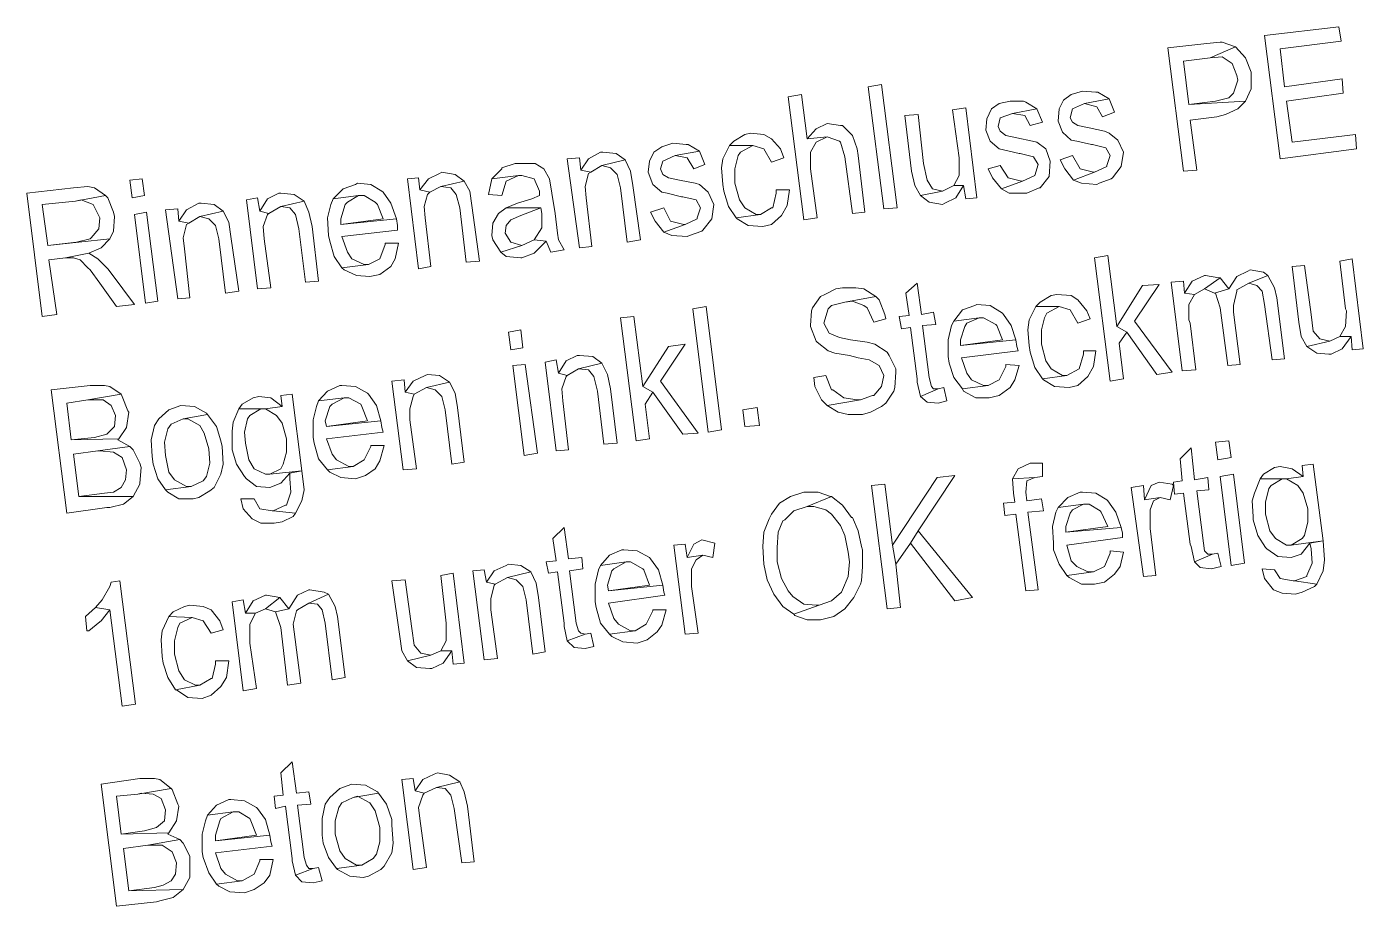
# Model space of a CAD drawing. Header units: metres. Extents: x 2713732.4 to 2713757.2, y 1226081.6 to 1226111.3.
# Drawn here: x 2713732.873 to 2713734.181, y 1226093.571 to 1226094.432 of the extents above; entities that cross this region are included whole.
import ezdxf

# ---------------------------------------------------------------- set-up
doc = ezdxf.new("R2010")
doc.units = ezdxf.units.M
doc.layers.add('einlagen_boden_erstes_og', color=7, linetype='Continuous', true_color=0x000000)

msp = doc.modelspace()

# ---------------------------------------------------------------- linework, layer by layer
at = {"layer": 'einlagen_boden_erstes_og', "color": 7, "lineweight": 0}
for points in [[(2713734.1573, 1226094.4316), (2713734.0845, 1226094.4229), (2713734.0997, 1226094.3024), (2713734.1747, 1226094.3121), (2713734.1736, 1226094.3263), (2713734.1117, 1226094.3187), (2713734.1062, 1226094.3589), (2713734.1616, 1226094.3665), (2713734.1605, 1226094.3806), (2713734.1041, 1226094.373), (2713734.0997, 1226094.4099), (2713734.1595, 1226094.4175)], [(2713734.028, 1226094.4153), (2713733.99, 1226094.411), (2713734.0052, 1226094.2904), (2713734.0182, 1226094.2915), (2713734.0117, 1226094.3404), (2713734.0378, 1226094.3436), (2713734.0465, 1226094.3458), (2713734.0584, 1226094.3512), (2713734.066, 1226094.3589), (2713734.0106, 1226094.3556), (2713734.0052, 1226094.398), (2713734.0313, 1226094.4012), (2713734.0563, 1226094.4121), (2713734.0563, 1226094.4121), (2713734.0432, 1226094.4164), (2713734.0411, 1226094.4164)], [(2713734.0563, 1226094.4121), (2713734.0313, 1226094.4012), (2713734.0432, 1226094.4023), (2713734.053, 1226094.3958), (2713734.0573, 1226094.3838), (2713734.0584, 1226094.3795), (2713734.0541, 1226094.3665), (2713734.0497, 1226094.3621), (2713734.0367, 1226094.3589), (2713734.0106, 1226094.3556), (2713734.066, 1226094.3589), (2713734.0715, 1226094.3708), (2713734.0715, 1226094.386), (2713734.0715, 1226094.3871), (2713734.066, 1226094.4012), (2713734.066, 1226094.4012)], [(2713733.7119, 1226094.2535), (2713733.6967, 1226094.373), (2713733.7098, 1226094.3751), (2713733.725, 1226094.2546), (2713733.7119, 1226094.2535)], [(2713733.6315, 1226094.3654), (2713733.6185, 1226094.3632), (2713733.6337, 1226094.2426), (2713733.6468, 1226094.2448), (2713733.6402, 1226094.2926), (2713733.6402, 1226094.2937), (2713733.6402, 1226094.3089), (2713733.6457, 1226094.3187), (2713733.6565, 1226094.3241), (2713733.637, 1226094.3219)], [(2713733.9064, 1226094.3686), (2713733.8955, 1226094.3654), (2713733.8879, 1226094.3599), (2713733.8835, 1226094.3512), (2713733.8825, 1226094.3393), (2713733.8868, 1226094.3284), (2713733.8955, 1226094.3208), (2713733.9009, 1226094.3197), (2713733.9151, 1226094.3165), (2713733.9161, 1226094.3165), (2713733.9292, 1226094.3132), (2713733.9335, 1226094.3056), (2713733.9303, 1226094.2959), (2713733.9303, 1226094.2948), (2713733.9183, 1226094.2893), (2713733.8977, 1226094.2817), (2713733.9053, 1226094.2785), (2713733.9205, 1226094.2774), (2713733.9227, 1226094.2785), (2713733.9346, 1226094.2828), (2713733.9357, 1226094.2839), (2713733.9444, 1226094.2948), (2713733.9466, 1226094.3089), (2713733.9411, 1226094.3208), (2713733.9324, 1226094.3274), (2713733.9281, 1226094.3295), (2713733.9129, 1226094.3328), (2713733.902, 1226094.335), (2713733.8966, 1226094.3382), (2713733.8944, 1226094.3426), (2713733.8966, 1226094.3512), (2713733.9085, 1226094.3567), (2713733.9324, 1226094.361), (2713733.9216, 1226094.3675), (2713733.9194, 1226094.3675)], [(2713733.7923, 1226094.3523), (2713733.7793, 1226094.3502), (2713733.7858, 1226094.3035), (2713733.7858, 1226094.3013), (2713733.7858, 1226094.2861), (2713733.7804, 1226094.2763), (2713733.7901, 1226094.2763), (2713733.7923, 1226094.2633), (2713733.8032, 1226094.2644)], [(2713733.8358, 1226094.3589), (2713733.8249, 1226094.3567), (2713733.8173, 1226094.3512), (2713733.8129, 1226094.3415), (2713733.8119, 1226094.3306), (2713733.8162, 1226094.3197), (2713733.8249, 1226094.3121), (2713733.8292, 1226094.3111), (2713733.8444, 1226094.3078), (2713733.8455, 1226094.3078), (2713733.8586, 1226094.3045), (2713733.8629, 1226094.2969), (2713733.8597, 1226094.2861), (2713733.8597, 1226094.2861), (2713733.8477, 1226094.2806), (2713733.8271, 1226094.273), (2713733.8347, 1226094.2687), (2713733.8488, 1226094.2687), (2713733.852, 1226094.2687), (2713733.864, 1226094.2741), (2713733.8651, 1226094.2741), (2713733.8738, 1226094.285), (2713733.8749, 1226094.3002), (2713733.8705, 1226094.3121), (2713733.8618, 1226094.3187), (2713733.8575, 1226094.3197), (2713733.8423, 1226094.323), (2713733.8314, 1226094.3252), (2713733.826, 1226094.3295), (2713733.8238, 1226094.3339), (2713733.826, 1226094.3426), (2713733.8379, 1226094.3469), (2713733.8618, 1226094.3512), (2713733.851, 1226094.3578), (2713733.8488, 1226094.3589)], [(2713733.8618, 1226094.3512), (2713733.8379, 1226094.3469), (2713733.8499, 1226094.3447), (2713733.8553, 1226094.335), (2713733.8673, 1226094.3382)], [(2713733.9324, 1226094.361), (2713733.9085, 1226094.3567), (2713733.9205, 1226094.3534), (2713733.9259, 1226094.3436), (2713733.9379, 1226094.348)], [(2713733.6565, 1226094.3371), (2713733.6457, 1226094.3317), (2713733.637, 1226094.3219), (2713733.6565, 1226094.3241), (2713733.6685, 1226094.3197), (2713733.6696, 1226094.3187), (2713733.6739, 1226094.3045), (2713733.6815, 1226094.2491), (2713733.6935, 1226094.2502), (2713733.6869, 1226094.3056), (2713733.6859, 1226094.3121), (2713733.6815, 1226094.3252), (2713733.6717, 1226094.335), (2713733.6696, 1226094.335)], [(2713733.7456, 1226094.3458), (2713733.7326, 1226094.3447), (2713733.7391, 1226094.2904), (2713733.7423, 1226094.2763), (2713733.7478, 1226094.2665), (2713733.7695, 1226094.2709), (2713733.7597, 1226094.273), (2713733.7543, 1226094.2817), (2713733.751, 1226094.298)], [(2713733.5816, 1226094.3274), (2713733.5761, 1226094.3263), (2713733.5653, 1226094.3197), (2713733.5609, 1226094.3154), (2713733.5837, 1226094.3154), (2713733.5946, 1226094.3121), (2713733.6022, 1226094.2991), (2713733.6142, 1226094.3035), (2713733.6109, 1226094.3121), (2713733.6022, 1226094.3219), (2713733.5946, 1226094.3263)], [(2713733.5055, 1226094.3176), (2713733.4947, 1226094.3143), (2713733.4871, 1226094.3089), (2713733.4827, 1226094.3002), (2713733.4816, 1226094.2893), (2713733.486, 1226094.2774), (2713733.4947, 1226094.2698), (2713733.5001, 1226094.2687), (2713733.5142, 1226094.2654), (2713733.5153, 1226094.2654), (2713733.5284, 1226094.2622), (2713733.5327, 1226094.2546), (2713733.5294, 1226094.2448), (2713733.5294, 1226094.2437), (2713733.5175, 1226094.2383), (2713733.4969, 1226094.2307), (2713733.5045, 1226094.2274), (2713733.5197, 1226094.2263), (2713733.5218, 1226094.2274), (2713733.5338, 1226094.2318), (2713733.5349, 1226094.2328), (2713733.5436, 1226094.2437), (2713733.5457, 1226094.2578), (2713733.5403, 1226094.2698), (2713733.5316, 1226094.2774), (2713733.5273, 1226094.2785), (2713733.5121, 1226094.2817), (2713733.5012, 1226094.2839), (2713733.4958, 1226094.2872), (2713733.4936, 1226094.2926), (2713733.4958, 1226094.3002), (2713733.5077, 1226094.3056), (2713733.5316, 1226094.31), (2713733.5207, 1226094.3165), (2713733.5186, 1226094.3165)], [(2713733.5316, 1226094.31), (2713733.5077, 1226094.3056), (2713733.5197, 1226094.3035), (2713733.5262, 1226094.2926), (2713733.537, 1226094.2969)], [(2713733.5609, 1226094.3154), (2713733.5544, 1226094.3024), (2713733.5533, 1226094.2937), (2713733.5544, 1226094.2774), (2713733.5555, 1226094.2709), (2713733.5599, 1226094.2557), (2713733.5675, 1226094.2448), (2713733.5914, 1226094.2481), (2713733.587, 1226094.2481), (2713733.5761, 1226094.2546), (2713733.5707, 1226094.2622), (2713733.5664, 1226094.2785), (2713733.5664, 1226094.2926), (2713733.5696, 1226094.3056), (2713733.5718, 1226094.3089), (2713733.5837, 1226094.3154)], [(2713733.3546, 1226094.298), (2713733.3513, 1226094.298), (2713733.3383, 1226094.2937), (2713733.3383, 1226094.2926), (2713733.3285, 1226094.2828), (2713733.3546, 1226094.2861), (2713733.3578, 1226094.2861), (2713733.3698, 1226094.2828), (2713733.3752, 1226094.2709), (2713733.3752, 1226094.2665), (2713733.3676, 1226094.2633), (2713733.3535, 1226094.2589), (2713733.3426, 1226094.2546), (2713733.3763, 1226094.2546), (2713733.3774, 1226094.2491), (2713733.3774, 1226094.235), (2713733.3698, 1226094.2231), (2713733.3698, 1226094.2231), (2713733.3817, 1226094.222), (2713733.3861, 1226094.2111), (2713733.3991, 1226094.2133), (2713733.3937, 1226094.2231), (2713733.3926, 1226094.2296), (2713733.3904, 1226094.2491), (2713733.3871, 1226094.2687), (2713733.385, 1226094.2828), (2713733.3795, 1226094.2926), (2713733.3708, 1226094.298), (2713733.3687, 1226094.298)], [(2713733.4143, 1226094.3035), (2713733.4023, 1226094.3024), (2713733.4143, 1226094.2155), (2713733.4262, 1226094.2166), (2713733.4208, 1226094.2644), (2713733.4197, 1226094.2752), (2713733.423, 1226094.2882), (2713733.4252, 1226094.2893), (2713733.4154, 1226094.2915)], [(2713733.4371, 1226094.3089), (2713733.4349, 1226094.3089), (2713733.423, 1226094.3024), (2713733.4154, 1226094.2915), (2713733.4252, 1226094.2893), (2713733.436, 1226094.2959), (2713733.4588, 1226094.3013), (2713733.4501, 1226094.3078)], [(2713733.4588, 1226094.3013), (2713733.436, 1226094.2959), (2713733.4447, 1226094.2937), (2713733.4512, 1226094.2872), (2713733.4545, 1226094.2741), (2713733.461, 1226094.2209), (2713733.474, 1226094.2231), (2713733.4664, 1226094.2763), (2713733.4643, 1226094.2904)], [(2713733.8966, 1226094.3056), (2713733.8846, 1226094.3013), (2713733.889, 1226094.2926), (2713733.8977, 1226094.2817), (2713733.9183, 1226094.2893), (2713733.9172, 1226094.2893), (2713733.9042, 1226094.2926), (2713733.9042, 1226094.2926)], [(2713732.9863, 1226094.2828), (2713732.9744, 1226094.2817), (2713732.9765, 1226094.2644), (2713732.9885, 1226094.2665)], [(2713733.2568, 1226094.2839), (2713733.2459, 1226094.2828), (2713733.2568, 1226094.1948), (2713733.2687, 1226094.197), (2713733.2633, 1226094.2448), (2713733.2622, 1226094.2557), (2713733.2655, 1226094.2676), (2713733.2677, 1226094.2698), (2713733.2579, 1226094.272)], [(2713733.2796, 1226094.2893), (2713733.2774, 1226094.2882), (2713733.2666, 1226094.2828), (2713733.2579, 1226094.272), (2713733.2677, 1226094.2698), (2713733.2785, 1226094.2752), (2713733.3013, 1226094.2806), (2713733.2926, 1226094.2872)], [(2713733.3285, 1226094.2828), (2713733.3285, 1226094.2828), (2713733.3252, 1226094.2676), (2713733.3383, 1226094.2665), (2713733.3426, 1226094.2806), (2713733.3426, 1226094.2806), (2713733.3546, 1226094.2861)], [(2713733.826, 1226094.2959), (2713733.814, 1226094.2926), (2713733.8184, 1226094.2839), (2713733.8271, 1226094.273), (2713733.8477, 1226094.2806), (2713733.8466, 1226094.2806), (2713733.8336, 1226094.2839), (2713733.8336, 1226094.2839)], [(2713732.919, 1226094.2741), (2713732.8734, 1226094.2687), (2713732.8886, 1226094.1481), (2713732.9027, 1226094.1503), (2713732.8951, 1226094.2035), (2713732.9114, 1226094.2057), (2713732.9342, 1226094.21), (2713732.9461, 1226094.2155), (2713732.9548, 1226094.2242), (2713732.894, 1226094.2176), (2713732.8886, 1226094.2578), (2713732.9211, 1226094.2611), (2713732.9505, 1226094.2665), (2713732.9396, 1226094.2741), (2713732.9331, 1226094.2752)], [(2713733.197, 1226094.2785), (2713733.1949, 1226094.2774), (2713733.1829, 1226094.273), (2713733.1732, 1226094.2633), (2713733.1981, 1226094.2665), (2713733.2036, 1226094.2665), (2713733.2144, 1226094.26), (2713733.2166, 1226094.2578), (2713733.222, 1226094.2437), (2713733.1808, 1226094.2383), (2713733.2351, 1226094.2437), (2713733.2296, 1226094.2589), (2713733.222, 1226094.2698), (2713733.2209, 1226094.2709), (2713733.2101, 1226094.2774)], [(2713733.3013, 1226094.2806), (2713733.2785, 1226094.2752), (2713733.2883, 1226094.2741), (2713733.2937, 1226094.2676), (2713733.297, 1226094.2546), (2713733.3035, 1226094.2013), (2713733.3165, 1226094.2024), (2713733.3089, 1226094.2567), (2713733.3068, 1226094.2709)], [(2713733.6066, 1226094.272), (2713733.6066, 1226094.2687), (2713733.6033, 1226094.2546), (2713733.6022, 1226094.2546), (2713733.5914, 1226094.2481), (2713733.5675, 1226094.2448), (2713733.5685, 1226094.2437), (2713733.5794, 1226094.2372), (2713733.5935, 1226094.2361), (2713733.6022, 1226094.2383), (2713733.612, 1226094.247), (2713733.6174, 1226094.2567), (2713733.6196, 1226094.272)], [(2713733.7804, 1226094.2763), (2713733.7695, 1226094.2709), (2713733.7478, 1226094.2665), (2713733.7565, 1226094.26), (2713733.7695, 1226094.2578), (2713733.7717, 1226094.2589), (2713733.7825, 1226094.2644), (2713733.7901, 1226094.2763)], [(2713732.9505, 1226094.2665), (2713732.9211, 1226094.2611), (2713732.9266, 1226094.2622), (2713732.9385, 1226094.2578), (2713732.9385, 1226094.2578), (2713732.945, 1226094.2448), (2713732.944, 1226094.2339), (2713732.9364, 1226094.2252), (2713732.9353, 1226094.2242), (2713732.9222, 1226094.2209), (2713732.894, 1226094.2176), (2713732.9548, 1226094.2242), (2713732.9581, 1226094.2318), (2713732.9592, 1226094.2459), (2713732.9581, 1226094.2502), (2713732.9526, 1226094.2644)], [(2713733.0439, 1226094.2589), (2713733.0417, 1226094.2589), (2713733.0298, 1226094.2524), (2713733.0222, 1226094.2415), (2713733.0319, 1226094.2394), (2713733.0428, 1226094.2459), (2713733.0656, 1226094.2513), (2713733.0569, 1226094.2578)], [(2713733.0993, 1226094.2644), (2713733.0884, 1226094.2622), (2713733.0993, 1226094.1753), (2713733.1123, 1226094.1764), (2713733.1058, 1226094.2242), (2713733.1047, 1226094.2361), (2713733.1091, 1226094.2481), (2713733.1102, 1226094.2491), (2713733.1015, 1226094.2513)], [(2713733.1221, 1226094.2687), (2713733.1199, 1226094.2687), (2713733.1091, 1226094.2633), (2713733.1015, 1226094.2513), (2713733.1102, 1226094.2491), (2713733.1221, 1226094.2557), (2713733.1449, 1226094.2611), (2713733.1351, 1226094.2676)], [(2713733.1449, 1226094.2611), (2713733.1221, 1226094.2557), (2713733.1308, 1226094.2546), (2713733.1362, 1226094.2481), (2713733.1395, 1226094.2339), (2713733.146, 1226094.1818), (2713733.159, 1226094.1829), (2713733.1525, 1226094.2361), (2713733.1493, 1226094.2502)], [(2713733.1732, 1226094.2633), (2713733.171, 1226094.2578), (2713733.1677, 1226094.2448), (2713733.1688, 1226094.2274), (2713733.1699, 1226094.222), (2713733.1742, 1226094.2068), (2713733.1818, 1226094.1959), (2713733.2079, 1226094.1992), (2713733.2036, 1226094.1992), (2713733.1916, 1226094.2046), (2713733.1873, 1226094.2111), (2713733.1818, 1226094.2263), (2713733.2362, 1226094.2328), (2713733.2362, 1226094.2372), (2713733.2351, 1226094.2437), (2713733.1808, 1226094.2383), (2713733.1808, 1226094.2437), (2713733.1851, 1226094.2578), (2713733.1873, 1226094.26), (2713733.1981, 1226094.2665)], [(2713732.9907, 1226094.2502), (2713732.9787, 1226094.2481), (2713732.9896, 1226094.1612), (2713733.0015, 1226094.1633)], [(2713733.0211, 1226094.2535), (2713733.0091, 1226094.2524), (2713733.0211, 1226094.1655), (2713733.033, 1226094.1666), (2713733.0276, 1226094.2144), (2713733.0265, 1226094.2252), (2713733.0298, 1226094.2383), (2713733.0319, 1226094.2394), (2713733.0222, 1226094.2415)], [(2713733.0656, 1226094.2513), (2713733.0428, 1226094.2459), (2713733.0515, 1226094.2437), (2713733.058, 1226094.2372), (2713733.0613, 1226094.2242), (2713733.0678, 1226094.1709), (2713733.0808, 1226094.1731), (2713733.0732, 1226094.2263), (2713733.071, 1226094.2405)], [(2713733.3426, 1226094.2546), (2713733.335, 1226094.2491), (2713733.3296, 1226094.2394), (2713733.3285, 1226094.2274), (2713733.3296, 1226094.2231), (2713733.3372, 1226094.2111), (2713733.3578, 1226094.2176), (2713733.3469, 1226094.2209), (2713733.3415, 1226094.2296), (2713733.3426, 1226094.2372), (2713733.3469, 1226094.2426), (2713733.3567, 1226094.247), (2713733.3654, 1226094.2502), (2713733.3763, 1226094.2546)], [(2713733.4969, 1226094.2546), (2713733.4838, 1226094.2502), (2713733.4882, 1226094.2415), (2713733.4969, 1226094.2307), (2713733.5175, 1226094.2383), (2713733.5164, 1226094.2383), (2713733.5034, 1226094.2415), (2713733.5034, 1226094.2415)], [(2713733.2242, 1226094.2198), (2713733.2242, 1226094.2187), (2713733.2188, 1226094.2046), (2713733.2079, 1226094.1992), (2713733.1818, 1226094.1959), (2713733.184, 1226094.1937), (2713733.196, 1226094.1883), (2713733.209, 1226094.1872), (2713733.2188, 1226094.1894), (2713733.2296, 1226094.197), (2713733.234, 1226094.2046), (2713733.2372, 1226094.2198)], [(2713733.3698, 1226094.2231), (2713733.3578, 1226094.2176), (2713733.3372, 1226094.2111), (2713733.3426, 1226094.2068), (2713733.3567, 1226094.2057), (2713733.3578, 1226094.2057), (2713733.3698, 1226094.21), (2713733.3719, 1226094.2122), (2713733.3817, 1226094.222)], [(2713732.9342, 1226094.21), (2713732.9114, 1226094.2057), (2713732.919, 1226094.2057), (2713732.9255, 1226094.2035), (2713732.9331, 1226094.1959), (2713732.9353, 1226094.1937), (2713732.945, 1226094.1807), (2713732.9613, 1226094.1579), (2713732.9787, 1226094.1601), (2713732.9559, 1226094.1905), (2713732.9526, 1226094.1948), (2713732.9429, 1226094.2046)], [(2713733.9313, 1226094.2079), (2713733.9183, 1226094.2057), (2713733.9335, 1226094.0851), (2713733.9466, 1226094.0873), (2713733.9422, 1226094.1221), (2713733.9498, 1226094.1329), (2713733.94, 1226094.1383)], [(2713734.1703, 1226094.2046), (2713734.1584, 1226094.2024), (2713734.1638, 1226094.1557), (2713734.1649, 1226094.1536), (2713734.1638, 1226094.1383), (2713734.1584, 1226094.1286), (2713734.1692, 1226094.1286), (2713734.1703, 1226094.1155), (2713734.1812, 1226094.1166)], [(2713734.0704, 1226094.1937), (2713734.0682, 1226094.1927), (2713734.0573, 1226094.1872), (2713734.0497, 1226094.1753), (2713734.0356, 1226094.1709), (2713734.0367, 1226094.1709), (2713734.0411, 1226094.1568), (2713734.0487, 1226094.1003), (2713734.0606, 1226094.1014), (2713734.0541, 1226094.1525), (2713734.0541, 1226094.159), (2713734.0573, 1226094.1731), (2713734.0573, 1226094.1742), (2713734.0693, 1226094.1807), (2713734.0878, 1226094.1883), (2713734.0834, 1226094.1916)], [(2713734.1236, 1226094.1981), (2713734.1117, 1226094.197), (2713734.1182, 1226094.1427), (2713734.1203, 1226094.1286), (2713734.1258, 1226094.1188), (2713734.1486, 1226094.1242), (2713734.1388, 1226094.1264), (2713734.1323, 1226094.134), (2713734.1301, 1226094.1503)], [(2713733.7445, 1226094.1807), (2713733.7336, 1226094.1709), (2713733.7369, 1226094.1492), (2713733.7271, 1226094.1481), (2713733.7293, 1226094.1362), (2713733.738, 1226094.1373), (2713733.7445, 1226094.0873), (2713733.7445, 1226094.084), (2713733.7478, 1226094.0699), (2713733.7652, 1226094.0775), (2713733.7608, 1226094.0775), (2713733.7586, 1226094.0797), (2713733.7565, 1226094.0884), (2713733.7499, 1226094.1394), (2713733.763, 1226094.1405), (2713733.7608, 1226094.1525), (2713733.7489, 1226094.1503)], [(2713733.9813, 1226094.1796), (2713733.965, 1226094.1785), (2713733.94, 1226094.1383), (2713733.9498, 1226094.1329), (2713733.9791, 1226094.0916), (2713733.9943, 1226094.0938), (2713733.9574, 1226094.1438)], [(2713734.0052, 1226094.1829), (2713733.9933, 1226094.1818), (2713734.0041, 1226094.0949), (2713734.0172, 1226094.096), (2713734.0117, 1226094.1416), (2713734.0106, 1226094.1449), (2713734.0106, 1226094.1601), (2713734.0161, 1226094.1698), (2713734.0063, 1226094.1709)], [(2713734.0269, 1226094.1883), (2713734.0258, 1226094.1883), (2713734.0139, 1226094.1829), (2713734.0063, 1226094.1709), (2713734.0161, 1226094.1698), (2713734.0258, 1226094.1753), (2713734.0411, 1226094.1861), (2713734.04, 1226094.1861)], [(2713734.0411, 1226094.1861), (2713734.0258, 1226094.1753), (2713734.0356, 1226094.1709), (2713734.0497, 1226094.1753)], [(2713734.0878, 1226094.1883), (2713734.0693, 1226094.1807), (2713734.0769, 1226094.1785), (2713734.0823, 1226094.1731), (2713734.0845, 1226094.1601), (2713734.0921, 1226094.1058), (2713734.1041, 1226094.1068), (2713734.0965, 1226094.1666), (2713734.0943, 1226094.1764)], [(2713733.6717, 1226094.1764), (2713733.6652, 1226094.1753), (2713733.6544, 1226094.1698), (2713733.65, 1226094.1677), (2713733.6424, 1226094.1568), (2713733.6413, 1226094.1536), (2713733.6402, 1226094.1394), (2713733.6402, 1226094.1383), (2713733.6457, 1226094.1242), (2713733.6468, 1226094.1231), (2713733.6576, 1226094.1145), (2713733.6641, 1226094.1123), (2713733.6783, 1226094.1101), (2713733.6869, 1226094.1079), (2713733.6978, 1226094.1058), (2713733.7076, 1226094.1003), (2713733.7119, 1226094.0906), (2713733.7098, 1226094.0797), (2713733.7021, 1226094.071), (2713733.7011, 1226094.071), (2713733.6891, 1226094.0667), (2713733.6565, 1226094.0612), (2713733.6674, 1226094.0547), (2713733.6772, 1226094.0525), (2713733.6913, 1226094.0525), (2713733.6989, 1226094.0547), (2713733.7098, 1226094.0601), (2713733.7141, 1226094.0634), (2713733.7217, 1226094.0753), (2713733.7228, 1226094.0786), (2713733.7239, 1226094.0938), (2713733.7239, 1226094.0971), (2713733.7174, 1226094.1101), (2713733.7152, 1226094.1134), (2713733.7032, 1226094.121), (2713733.6956, 1226094.1231), (2713733.6793, 1226094.1253), (2713733.6685, 1226094.1275), (2713733.6587, 1226094.1318), (2713733.6533, 1226094.1416), (2713733.6533, 1226094.1416), (2713733.6576, 1226094.1557), (2713733.6609, 1226094.159), (2713733.6739, 1226094.1622), (2713733.7043, 1226094.1677), (2713733.6924, 1226094.1753), (2713733.6848, 1226094.1764)], [(2713733.7043, 1226094.1677), (2713733.6739, 1226094.1622), (2713733.6815, 1226094.1633), (2713733.6924, 1226094.159), (2713733.6956, 1226094.1568), (2713733.7021, 1226094.1427), (2713733.7141, 1226094.146), (2713733.713, 1226094.1503), (2713733.7076, 1226094.1644)], [(2713733.8814, 1226094.1698), (2713733.8759, 1226094.1688), (2713733.8651, 1226094.1622), (2713733.8607, 1226094.1579), (2713733.8835, 1226094.1579), (2713733.8944, 1226094.1546), (2713733.902, 1226094.1416), (2713733.914, 1226094.146), (2713733.9107, 1226094.1536), (2713733.902, 1226094.1644), (2713733.8955, 1226094.1688)], [(2713733.5403, 1226094.0352), (2713733.5251, 1226094.1557), (2713733.5381, 1226094.1579), (2713733.5533, 1226094.0373), (2713733.5403, 1226094.0352)], [(2713733.8032, 1226094.1601), (2713733.801, 1226094.159), (2713733.789, 1226094.1546), (2713733.7804, 1226094.1438), (2713733.8053, 1226094.147), (2713733.8097, 1226094.147), (2713733.8216, 1226094.1405), (2713733.8227, 1226094.1394), (2713733.8282, 1226094.1253), (2713733.7869, 1226094.1199), (2713733.8412, 1226094.1253), (2713733.8368, 1226094.1394), (2713733.8292, 1226094.1503), (2713733.8282, 1226094.1514), (2713733.8162, 1226094.159)], [(2713733.8607, 1226094.1579), (2713733.8542, 1226094.1449), (2713733.8531, 1226094.1351), (2713733.8542, 1226094.1199), (2713733.8553, 1226094.1134), (2713733.8597, 1226094.0982), (2713733.8673, 1226094.0873), (2713733.8912, 1226094.0906), (2713733.8868, 1226094.0906), (2713733.8759, 1226094.0971), (2713733.8705, 1226094.1047), (2713733.8662, 1226094.121), (2713733.8662, 1226094.1351), (2713733.8694, 1226094.147), (2713733.8716, 1226094.1514), (2713733.8835, 1226094.1579)], [(2713733.4675, 1226094.1481), (2713733.4545, 1226094.147), (2713733.4697, 1226094.0265), (2713733.4827, 1226094.0286), (2713733.4784, 1226094.0623), (2713733.486, 1226094.0743), (2713733.4762, 1226094.0797)], [(2713733.7804, 1226094.1438), (2713733.7782, 1226094.1394), (2713733.7749, 1226094.1253), (2713733.7749, 1226094.109), (2713733.776, 1226094.1025), (2713733.7804, 1226094.0884), (2713733.789, 1226094.0775), (2713733.814, 1226094.0808), (2713733.8097, 1226094.0808), (2713733.7977, 1226094.0862), (2713733.7934, 1226094.0927), (2713733.788, 1226094.1079), (2713733.8434, 1226094.1145), (2713733.8423, 1226094.1188), (2713733.8412, 1226094.1253), (2713733.7869, 1226094.1199), (2713733.7869, 1226094.1253), (2713733.7912, 1226094.1383), (2713733.7934, 1226094.1416), (2713733.8053, 1226094.147)], [(2713733.3567, 1226094.1351), (2713733.3448, 1226094.1329), (2713733.3469, 1226094.1155), (2713733.3589, 1226094.1177)], [(2713734.1584, 1226094.1286), (2713734.1486, 1226094.1242), (2713734.1258, 1226094.1188), (2713734.1356, 1226094.1123), (2713734.1475, 1226094.1112), (2713734.1497, 1226094.1112), (2713734.1605, 1226094.1166), (2713734.1692, 1226094.1286)], [(2713733.5175, 1226094.121), (2713733.5012, 1226094.1188), (2713733.4762, 1226094.0797), (2713733.486, 1226094.0743), (2713733.5153, 1226094.033), (2713733.5305, 1226094.0341), (2713733.4936, 1226094.0851)], [(2713733.9074, 1226094.1145), (2713733.9074, 1226094.1112), (2713733.9031, 1226094.0971), (2713733.9031, 1226094.0971), (2713733.8912, 1226094.0906), (2713733.8673, 1226094.0873), (2713733.8683, 1226094.0862), (2713733.8792, 1226094.0797), (2713733.8933, 1226094.0786), (2713733.902, 1226094.0808), (2713733.9118, 1226094.0895), (2713733.9172, 1226094.0992), (2713733.9194, 1226094.1145)], [(2713733.3611, 1226094.1014), (2713733.3491, 1226094.1003), (2713733.36, 1226094.0123), (2713733.373, 1226094.0145)], [(2713733.3915, 1226094.1058), (2713733.3806, 1226094.1036), (2713733.3915, 1226094.0167), (2713733.4034, 1226094.0178), (2713733.398, 1226094.0656), (2713733.3969, 1226094.0775), (2713733.4013, 1226094.0895), (2713733.4023, 1226094.0906), (2713733.3937, 1226094.0927)], [(2713733.4143, 1226094.1101), (2713733.4121, 1226094.1101), (2713733.4013, 1226094.1047), (2713733.3937, 1226094.0927), (2713733.4023, 1226094.0906), (2713733.4132, 1226094.0971), (2713733.436, 1226094.1025), (2713733.4273, 1226094.109)], [(2713733.436, 1226094.1025), (2713733.4132, 1226094.0971), (2713733.423, 1226094.096), (2713733.4284, 1226094.0895), (2713733.4317, 1226094.0753), (2713733.4382, 1226094.0232), (2713733.4512, 1226094.0243), (2713733.4447, 1226094.0775), (2713733.4415, 1226094.0916)], [(2713733.8314, 1226094.1014), (2713733.8314, 1226094.0992), (2713733.8249, 1226094.0862), (2713733.814, 1226094.0808), (2713733.789, 1226094.0775), (2713733.7901, 1226094.0753), (2713733.8021, 1226094.0688), (2713733.8151, 1226094.0688), (2713733.8249, 1226094.071), (2713733.8358, 1226094.0786), (2713733.8401, 1226094.0862), (2713733.8444, 1226094.1003)], [(2713733.2655, 1226094.0916), (2713733.2633, 1226094.0906), (2713733.2514, 1226094.0851), (2713733.2438, 1226094.0743), (2713733.2524, 1226094.0721), (2713733.2644, 1226094.0786), (2713733.2872, 1226094.084), (2713733.2774, 1226094.0906)], [(2713733.6554, 1226094.0906), (2713733.6435, 1226094.0884), (2713733.6446, 1226094.0797), (2713733.6511, 1226094.0667), (2713733.6565, 1226094.0612), (2713733.6891, 1226094.0667), (2713733.6859, 1226094.0667), (2713733.6728, 1226094.0688), (2713733.6728, 1226094.0688), (2713733.662, 1226094.0764), (2713733.6609, 1226094.0764)], [(2713732.9353, 1226094.0808), (2713732.8972, 1226094.0764), (2713732.9125, 1226093.9559), (2713732.9516, 1226093.9613), (2713732.9548, 1226093.9613), (2713732.9679, 1226093.9645), (2713732.9776, 1226093.9722), (2713732.9244, 1226093.9722), (2713732.919, 1226094.0134), (2713732.9429, 1226094.0167), (2713732.9744, 1226094.021), (2713732.9624, 1226094.0276), (2713732.9635, 1226094.0286), (2713732.9168, 1226094.0276), (2713732.9125, 1226094.0634), (2713732.9331, 1226094.0667), (2713732.9657, 1226094.0721), (2713732.9548, 1226094.0797), (2713732.9494, 1226094.0808)], [(2713733.1818, 1226094.0808), (2713733.1797, 1226094.0808), (2713733.1677, 1226094.0753), (2713733.159, 1226094.0656), (2713733.184, 1226094.0688), (2713733.1884, 1226094.0688), (2713733.2003, 1226094.0623), (2713733.2014, 1226094.0601), (2713733.2068, 1226094.046), (2713733.1666, 1226094.0406), (2713733.2199, 1226094.046), (2713733.2155, 1226094.0612), (2713733.2079, 1226094.0721), (2713733.2068, 1226094.0732), (2713733.1949, 1226094.0797)], [(2713733.2427, 1226094.0862), (2713733.2307, 1226094.0851), (2713733.2416, 1226093.9982), (2713733.2546, 1226093.9993), (2713733.2481, 1226094.0471), (2713733.2481, 1226094.058), (2713733.2514, 1226094.0699), (2713733.2524, 1226094.0721), (2713733.2438, 1226094.0743)], [(2713733.2872, 1226094.084), (2713733.2644, 1226094.0786), (2713733.2731, 1226094.0764), (2713733.2796, 1226094.0699), (2713733.2829, 1226094.0569), (2713733.2894, 1226094.0037), (2713733.3013, 1226094.0058), (2713733.2948, 1226094.0591), (2713733.2926, 1226094.0732)], [(2713733.7706, 1226094.0786), (2713733.7652, 1226094.0775), (2713733.7478, 1226094.0699), (2713733.7543, 1226094.0645), (2713733.7652, 1226094.0634), (2713733.7738, 1226094.0656)], [(2713732.9657, 1226094.0721), (2713732.9331, 1226094.0667), (2713732.9364, 1226094.0667), (2713732.9483, 1226094.0667), (2713732.9559, 1226094.0612), (2713732.9603, 1226094.0514), (2713732.9592, 1226094.0406), (2713732.9516, 1226094.033), (2713732.9396, 1226094.0297), (2713732.9168, 1226094.0276), (2713732.9635, 1226094.0286), (2713732.9711, 1226094.0395), (2713732.9711, 1226094.0395), (2713732.9733, 1226094.0547), (2713732.9722, 1226094.0558), (2713732.9668, 1226094.0699)], [(2713733.0243, 1226094.0612), (2713733.0124, 1226094.0569), (2713733.0026, 1226094.0482), (2713732.9983, 1226094.0417), (2713732.995, 1226094.0276), (2713732.9961, 1226094.0113), (2713732.9972, 1226094.0037), (2713733.0015, 1226093.9895), (2713733.0091, 1226093.9787), (2713733.0341, 1226093.9819), (2713733.0298, 1226093.9819), (2713733.0178, 1226093.9884), (2713733.0124, 1226093.9961), (2713733.0091, 1226094.0123), (2713733.008, 1226094.0254), (2713733.0113, 1226094.0384), (2713733.0146, 1226094.0428), (2713733.0265, 1226094.0482), (2713733.0504, 1226094.0525), (2713733.0493, 1226094.0536), (2713733.0374, 1226094.0601)], [(2713733.1004, 1226094.0699), (2713733.0949, 1226094.0688), (2713733.0841, 1226094.0623), (2713733.0808, 1226094.058), (2713733.1025, 1226094.058), (2713733.1069, 1226094.058), (2713733.1232, 1226094.0601), (2713733.1123, 1226094.0688)], [(2713733.133, 1226094.0721), (2713733.1221, 1226094.071), (2713733.1232, 1226094.0601), (2713733.1069, 1226094.058), (2713733.1178, 1226094.0514), (2713733.1232, 1226094.0438), (2713733.1275, 1226094.0286), (2713733.1275, 1226094.0156), (2713733.1243, 1226094.0037), (2713733.1221, 1226093.9993), (2713733.1112, 1226093.9939), (2713733.1427, 1226093.9971)], [(2713733.159, 1226094.0656), (2713733.1569, 1226094.0601), (2713733.1536, 1226094.0471), (2713733.1536, 1226094.0297), (2713733.1547, 1226094.0243), (2713733.159, 1226094.0091), (2713733.1677, 1226093.9982), (2713733.1927, 1226094.0015), (2713733.1884, 1226094.0015), (2713733.1764, 1226094.008), (2713733.1721, 1226094.0134), (2713733.1666, 1226094.0286), (2713733.222, 1226094.0352), (2713733.2209, 1226094.0395), (2713733.2199, 1226094.046), (2713733.1666, 1226094.0406), (2713733.1655, 1226094.046), (2713733.1699, 1226094.0601), (2713733.1721, 1226094.0623), (2713733.184, 1226094.0688)], [(2713733.0504, 1226094.0525), (2713733.0265, 1226094.0482), (2713733.0309, 1226094.0482), (2713733.0428, 1226094.0417), (2713733.0471, 1226094.0341), (2713733.0515, 1226094.0189), (2713733.0526, 1226094.0047), (2713733.0493, 1226093.9917), (2713733.0461, 1226093.9874), (2713733.0341, 1226093.9819), (2713733.0091, 1226093.9787), (2713733.0113, 1226093.9765), (2713733.0222, 1226093.97), (2713733.0363, 1226093.97), (2713733.0417, 1226093.9711), (2713733.0526, 1226093.9776), (2713733.0569, 1226093.9808), (2713733.0634, 1226093.9939), (2713733.0656, 1226094.0037), (2713733.0645, 1226094.021), (2713733.0634, 1226094.0265), (2713733.0591, 1226094.0406)], [(2713733.0808, 1226094.058), (2713733.0754, 1226094.0449), (2713733.0743, 1226094.0362), (2713733.0743, 1226094.021), (2713733.0743, 1226094.0178), (2713733.0786, 1226094.0037), (2713733.0863, 1226093.9917), (2713733.0884, 1226093.9895), (2713733.0982, 1226093.9819), (2713733.1112, 1226093.9808), (2713733.1221, 1226093.9852), (2713733.1308, 1226093.995), (2713733.1427, 1226093.9971), (2713733.1112, 1226093.9939), (2713733.1069, 1226093.9939), (2713733.096, 1226093.9993), (2713733.0906, 1226094.008), (2713733.0873, 1226094.0243), (2713733.0863, 1226094.0352), (2713733.0895, 1226094.0482), (2713733.0917, 1226094.0514), (2713733.1025, 1226094.058)], [(2713733.5761, 1226094.0406), (2713733.574, 1226094.0569), (2713733.5881, 1226094.0591), (2713733.5903, 1226094.0417), (2713733.5761, 1226094.0406)], [(2713733.2101, 1226094.0221), (2713733.2101, 1226094.021), (2713733.2036, 1226094.008), (2713733.1927, 1226094.0015), (2713733.1677, 1226093.9982), (2713733.1699, 1226093.9961), (2713733.1808, 1226093.9906), (2713733.1949, 1226093.9895), (2713733.2047, 1226093.9928), (2713733.2144, 1226093.9993), (2713733.2188, 1226094.0069), (2713733.2231, 1226094.0221)], [(2713734.0497, 1226094.0265), (2713734.0367, 1226094.0254), (2713734.0389, 1226094.008), (2713734.0519, 1226094.0102)], [(2713732.9744, 1226094.021), (2713732.9429, 1226094.0167), (2713732.945, 1226094.0167), (2713732.9581, 1226094.0156), (2713732.9668, 1226094.0102), (2713732.9711, 1226093.9982), (2713732.97, 1226093.9884), (2713732.9657, 1226093.9808), (2713732.9581, 1226093.9765), (2713732.9494, 1226093.9754), (2713732.9244, 1226093.9722), (2713732.9776, 1226093.9722), (2713732.9841, 1226093.9841), (2713732.9841, 1226093.9852), (2713732.9852, 1226094.0004), (2713732.9841, 1226094.0047), (2713732.9776, 1226094.0178)], [(2713734.0128, 1226094.0199), (2713734.0019, 1226094.0091), (2713734.0041, 1226093.9874), (2713733.9954, 1226093.9863), (2713733.9965, 1226093.9743), (2713734.0052, 1226093.9754), (2713734.0117, 1226093.9254), (2713734.0128, 1226093.9233), (2713734.0161, 1226093.9081), (2713734.0335, 1226093.9157), (2713734.0291, 1226093.9157), (2713734.0258, 1226093.9189), (2713734.0248, 1226093.9265), (2713734.0182, 1226093.9776), (2713734.0302, 1226093.9787), (2713734.0291, 1226093.9906), (2713734.0161, 1226093.9884)], [(2713733.1427, 1226093.9971), (2713733.1308, 1226093.995), (2713733.1308, 1226093.9895), (2713733.1319, 1226093.9765), (2713733.1275, 1226093.9635), (2713733.1264, 1226093.9635), (2713733.1145, 1226093.958), (2713733.1362, 1226093.9559), (2713733.1427, 1226093.9678), (2713733.1449, 1226093.9787)], [(2713733.8553, 1226094.0047), (2713733.8553, 1226094.0047), (2713733.8434, 1226093.9993), (2713733.8379, 1226093.9895), (2713733.8597, 1226093.9906), (2713733.8673, 1226093.9917), (2713733.8673, 1226094.0047)], [(2713734.0997, 1226094.0015), (2713734.0943, 1226094.0004), (2713734.0834, 1226093.9939), (2713734.0802, 1226093.9895), (2713734.1019, 1226093.9895), (2713734.1062, 1226093.9895), (2713734.1225, 1226093.9917), (2713734.1117, 1226093.9993)], [(2713734.1323, 1226094.0037), (2713734.1214, 1226094.0026), (2713734.1225, 1226093.9917), (2713734.1062, 1226093.9895), (2713734.1171, 1226093.983), (2713734.1225, 1226093.9754), (2713734.1269, 1226093.9602), (2713734.1269, 1226093.9472), (2713734.1236, 1226093.9341), (2713734.1214, 1226093.9309), (2713734.1106, 1226093.9244), (2713734.1421, 1226093.9287)], [(2713733.713, 1226093.9841), (2713733.7, 1226093.983), (2713733.7152, 1226093.8624), (2713733.7282, 1226093.8635), (2713733.7239, 1226093.9059), (2713733.7206, 1226093.9244)], [(2713733.7814, 1226093.9928), (2713733.7641, 1226093.9906), (2713733.7206, 1226093.9244), (2713733.7239, 1226093.9059), (2713733.738, 1226093.9265), (2713733.7456, 1226093.9385)], [(2713733.8379, 1226093.9895), (2713733.839, 1226093.9754), (2713733.8401, 1226093.9667), (2713733.8292, 1226093.9656), (2713733.8303, 1226093.9537), (2713733.8412, 1226093.9548), (2713733.851, 1226093.8798), (2713733.8629, 1226093.8809), (2713733.8531, 1226093.9569), (2713733.8683, 1226093.958), (2713733.8662, 1226093.97), (2713733.852, 1226093.9678), (2713733.851, 1226093.9765), (2713733.852, 1226093.9874), (2713733.8597, 1226093.9906)], [(2713733.9661, 1226093.983), (2713733.9542, 1226093.9808), (2713733.9661, 1226093.8939), (2713733.9781, 1226093.895), (2713733.9726, 1226093.9407), (2713733.9726, 1226093.9428), (2713733.9726, 1226093.9591), (2713733.9759, 1226093.9678), (2713733.9824, 1226093.9711), (2713733.9672, 1226093.9689)], [(2713733.9813, 1226093.9863), (2713733.9737, 1226093.983), (2713733.9737, 1226093.983), (2713733.9672, 1226093.9689), (2713733.9824, 1226093.9711), (2713733.9922, 1226093.9689), (2713733.9954, 1226093.983), (2713733.9943, 1226093.9841)], [(2713734.0541, 1226093.9939), (2713734.0411, 1226093.9917), (2713734.0519, 1226093.9048), (2713734.065, 1226093.907)], [(2713734.0802, 1226093.9895), (2713734.0747, 1226093.9754), (2713734.0726, 1226093.9678), (2713734.0736, 1226093.9526), (2713734.0736, 1226093.9493), (2713734.078, 1226093.9341), (2713734.0856, 1226093.9222), (2713734.0867, 1226093.9211), (2713734.0975, 1226093.9135), (2713734.1106, 1226093.9124), (2713734.1203, 1226093.9157), (2713734.129, 1226093.9265), (2713734.1421, 1226093.9287), (2713734.1106, 1226093.9244), (2713734.1062, 1226093.9244), (2713734.0954, 1226093.9309), (2713734.0899, 1226093.9385), (2713734.0856, 1226093.9548), (2713734.0856, 1226093.9667), (2713734.0888, 1226093.9798), (2713734.091, 1226093.983), (2713734.1019, 1226093.9895)], [(2713733.083, 1226093.97), (2713733.0852, 1226093.9602), (2713733.0939, 1226093.9504), (2713733.1025, 1226093.9461), (2713733.1156, 1226093.9461), (2713733.1232, 1226093.9472), (2713733.134, 1226093.9526), (2713733.1362, 1226093.9559), (2713733.1145, 1226093.958), (2713733.1134, 1226093.958), (2713733.1015, 1226093.9602), (2713733.096, 1226093.97)], [(2713733.6348, 1226093.9765), (2713733.6337, 1226093.9765), (2713733.6207, 1226093.9722), (2713733.6098, 1226093.9656), (2713733.6022, 1226093.9548), (2713733.6, 1226093.9504), (2713733.5946, 1226093.9374), (2713733.5935, 1226093.9233), (2713733.5946, 1226093.9059), (2713733.5946, 1226093.9059), (2713733.5979, 1226093.8907), (2713733.6044, 1226093.8766), (2713733.6044, 1226093.8766), (2713733.6131, 1226093.8646), (2713733.6239, 1226093.857), (2713733.6489, 1226093.8657), (2713733.6457, 1226093.8657), (2713733.6337, 1226093.8668), (2713733.6229, 1226093.8744), (2713733.6185, 1226093.8798), (2713733.612, 1226093.8918), (2713733.6076, 1226093.9081), (2713733.6076, 1226093.9222), (2713733.6087, 1226093.9374), (2713733.6131, 1226093.9483), (2713733.6152, 1226093.9493), (2713733.6239, 1226093.958), (2713733.637, 1226093.9624), (2713733.6609, 1226093.9722), (2713733.6598, 1226093.9722), (2713733.6478, 1226093.9765)], [(2713733.6609, 1226093.9722), (2713733.637, 1226093.9624), (2713733.6435, 1226093.9624), (2713733.6554, 1226093.9591), (2713733.6609, 1226093.9548), (2713733.6696, 1226093.9439), (2713733.6739, 1226093.9341), (2713733.6772, 1226093.9178), (2713733.6783, 1226093.9081), (2713733.6772, 1226093.8939), (2713733.6717, 1226093.8809), (2713733.6706, 1226093.8787), (2713733.6609, 1226093.87), (2713733.6489, 1226093.8657), (2713733.6239, 1226093.857), (2713733.625, 1226093.8559), (2713733.637, 1226093.8516), (2713733.65, 1226093.8516), (2713733.65, 1226093.8516), (2713733.663, 1226093.8548), (2713733.6739, 1226093.8624), (2713733.6739, 1226093.8624), (2713733.6826, 1226093.8733), (2713733.6891, 1226093.8863), (2713733.6902, 1226093.8896), (2713733.6913, 1226093.9037), (2713733.6913, 1226093.92), (2713733.6902, 1226093.9233), (2713733.6869, 1226093.9385), (2713733.6815, 1226093.9515), (2713733.6804, 1226093.9515), (2713733.6717, 1226093.9635)], [(2713733.9064, 1226093.9765), (2713733.9042, 1226093.9765), (2713733.8922, 1226093.9711), (2713733.8825, 1226093.9613), (2713733.9074, 1226093.9645), (2713733.9129, 1226093.9645), (2713733.9237, 1226093.958), (2713733.9248, 1226093.9569), (2713733.9313, 1226093.9428), (2713733.8901, 1226093.9374), (2713733.9444, 1226093.9417), (2713733.9389, 1226093.9569), (2713733.9313, 1226093.9678), (2713733.9303, 1226093.9689), (2713733.9194, 1226093.9754)], [(2713733.8825, 1226093.9613), (2713733.8803, 1226093.9569), (2713733.877, 1226093.9428), (2713733.8781, 1226093.9265), (2713733.8781, 1226093.92), (2713733.8835, 1226093.9059), (2713733.8912, 1226093.895), (2713733.9172, 1226093.8983), (2713733.9118, 1226093.8983), (2713733.9009, 1226093.9037), (2713733.8955, 1226093.9092), (2713733.8912, 1226093.9244), (2713733.9455, 1226093.932), (2713733.9455, 1226093.9363), (2713733.9444, 1226093.9417), (2713733.8901, 1226093.9374), (2713733.8901, 1226093.9428), (2713733.8944, 1226093.9559), (2713733.8966, 1226093.9591), (2713733.9074, 1226093.9645)], [(2713733.3991, 1226093.9417), (2713733.3882, 1226093.9309), (2713733.3915, 1226093.9092), (2713733.3817, 1226093.9081), (2713733.3839, 1226093.8972), (2713733.3926, 1226093.8983), (2713733.3991, 1226093.8483), (2713733.3991, 1226093.8451), (2713733.4023, 1226093.8309), (2713733.4197, 1226093.8375), (2713733.4154, 1226093.8385), (2713733.4132, 1226093.8407), (2713733.411, 1226093.8483), (2713733.4045, 1226093.8994), (2713733.4176, 1226093.9015), (2713733.4165, 1226093.9124), (2713733.4034, 1226093.9113)], [(2713733.5338, 1226093.9298), (2713733.5262, 1226093.9254), (2713733.5262, 1226093.9254), (2713733.5197, 1226093.9124), (2713733.5349, 1226093.9146), (2713733.5446, 1226093.9124), (2713733.5468, 1226093.9265), (2713733.5468, 1226093.9265)], [(2713733.7456, 1226093.9385), (2713733.738, 1226093.9265), (2713733.7814, 1226093.87), (2713733.7988, 1226093.8733)], [(2713733.4577, 1226093.92), (2713733.4556, 1226093.92), (2713733.4436, 1226093.9146), (2713733.4349, 1226093.9048), (2713733.4599, 1226093.9081), (2713733.4643, 1226093.9081), (2713733.4762, 1226093.9015), (2713733.4773, 1226093.9005), (2713733.4827, 1226093.8853), (2713733.4425, 1226093.8798), (2713733.4958, 1226093.8853), (2713733.4914, 1226093.9005), (2713733.4838, 1226093.9113), (2713733.4827, 1226093.9124), (2713733.4708, 1226093.9189)], [(2713733.5175, 1226093.9254), (2713733.5066, 1226093.9244), (2713733.5175, 1226093.8375), (2713733.5305, 1226093.8385), (2713733.524, 1226093.8842), (2713733.524, 1226093.8863), (2713733.524, 1226093.9015), (2713733.5284, 1226093.9102), (2713733.5349, 1226093.9146), (2713733.5197, 1226093.9124)], [(2713733.9335, 1226093.9189), (2713733.9335, 1226093.9168), (2713733.9281, 1226093.9037), (2713733.9172, 1226093.8983), (2713733.8912, 1226093.895), (2713733.8933, 1226093.8929), (2713733.9053, 1226093.8863), (2713733.9183, 1226093.8863), (2713733.9281, 1226093.8885), (2713733.9379, 1226093.8961), (2713733.9433, 1226093.9037), (2713733.9466, 1226093.9178)], [(2713734.0389, 1226093.9168), (2713734.0335, 1226093.9157), (2713734.0161, 1226093.9081), (2713734.0215, 1226093.9026), (2713734.0324, 1226093.9015), (2713734.0421, 1226093.9037)], [(2713734.1421, 1226093.9287), (2713734.129, 1226093.9265), (2713734.1301, 1226093.9211), (2713734.1312, 1226093.907), (2713734.1258, 1226093.895), (2713734.1258, 1226093.8939), (2713734.1138, 1226093.8896), (2713734.1356, 1226093.8863), (2713734.1421, 1226093.8994), (2713734.1432, 1226093.9102)], [(2713733.3448, 1226093.9059), (2713733.3426, 1226093.9048), (2713733.3307, 1226093.8994), (2713733.3231, 1226093.8885), (2713733.3317, 1226093.8863), (2713733.3437, 1226093.8929), (2713733.3665, 1226093.8983), (2713733.3567, 1226093.9048)], [(2713733.4349, 1226093.9048), (2713733.4328, 1226093.9005), (2713733.4295, 1226093.8863), (2713733.4295, 1226093.869), (2713733.4306, 1226093.8635), (2713733.4349, 1226093.8483), (2713733.4436, 1226093.8375), (2713733.4686, 1226093.8407), (2713733.4643, 1226093.8407), (2713733.4523, 1226093.8472), (2713733.448, 1226093.8527), (2713733.4425, 1226093.8679), (2713733.4979, 1226093.8755), (2713733.4969, 1226093.8787), (2713733.4958, 1226093.8853), (2713733.4425, 1226093.8798), (2713733.4415, 1226093.8853), (2713733.4458, 1226093.8994), (2713733.448, 1226093.9015), (2713733.4599, 1226093.9081)], [(2713733.2438, 1226093.8907), (2713733.2307, 1226093.8896), (2713733.2383, 1226093.8353), (2713733.2405, 1226093.8212), (2713733.2459, 1226093.8114), (2713733.2687, 1226093.8168), (2713733.259, 1226093.819), (2713733.2524, 1226093.8266), (2713733.2503, 1226093.8429)], [(2713733.2905, 1226093.8972), (2713733.2785, 1226093.895), (2713733.2839, 1226093.8483), (2713733.2839, 1226093.8462), (2713733.2839, 1226093.8309), (2713733.2785, 1226093.8212), (2713733.2894, 1226093.8212), (2713733.2905, 1226093.8081), (2713733.3013, 1226093.8092)], [(2713733.3209, 1226093.9005), (2713733.31, 1226093.8994), (2713733.3209, 1226093.8125), (2713733.3339, 1226093.8136), (2713733.3274, 1226093.8614), (2713733.3274, 1226093.8722), (2713733.3307, 1226093.8853), (2713733.3317, 1226093.8863), (2713733.3231, 1226093.8885)], [(2713733.3665, 1226093.8983), (2713733.3437, 1226093.8929), (2713733.3524, 1226093.8907), (2713733.3589, 1226093.8842), (2713733.3622, 1226093.8711), (2713733.3687, 1226093.8179), (2713733.3806, 1226093.8201), (2713733.3741, 1226093.8733), (2713733.3719, 1226093.8874)], [(2713734.0823, 1226093.9015), (2713734.0845, 1226093.8918), (2713734.0932, 1226093.8809), (2713734.1019, 1226093.8777), (2713734.1149, 1226093.8766), (2713734.1214, 1226093.8787), (2713734.1334, 1226093.8842), (2713734.1356, 1226093.8863), (2713734.1138, 1226093.8896), (2713734.1127, 1226093.8896), (2713734.0997, 1226093.8918), (2713734.0943, 1226093.9005)], [(2713732.9646, 1226093.8896), (2713732.9559, 1226093.8885), (2713732.9548, 1226093.8842), (2713732.9472, 1226093.8711), (2713732.9407, 1226093.8635), (2713732.9548, 1226093.8614), (2713732.9668, 1226093.7669), (2713732.9798, 1226093.769)], [(2713733.1503, 1226093.8809), (2713733.1493, 1226093.8809), (2713733.1384, 1226093.8755), (2713733.1297, 1226093.8624), (2713733.1167, 1226093.8592), (2713733.1167, 1226093.8592), (2713733.1221, 1226093.844), (2713733.1286, 1226093.7875), (2713733.1417, 1226093.7897), (2713733.1351, 1226093.8396), (2713733.134, 1226093.8472), (2713733.1373, 1226093.8603), (2713733.1384, 1226093.8614), (2713733.1493, 1226093.8679), (2713733.1688, 1226093.8766), (2713733.1645, 1226093.8787)], [(2713733.033, 1226093.8657), (2713733.0276, 1226093.8646), (2713733.0167, 1226093.8592), (2713733.0124, 1226093.8548), (2713733.0352, 1226093.8538), (2713733.0461, 1226093.8505), (2713733.0537, 1226093.8385), (2713733.0656, 1226093.8418), (2713733.0624, 1226093.8505), (2713733.0537, 1226093.8614), (2713733.0461, 1226093.8646)], [(2713733.0852, 1226093.8711), (2713733.0743, 1226093.869), (2713733.0852, 1226093.7821), (2713733.0982, 1226093.7842), (2713733.0917, 1226093.8288), (2713733.0917, 1226093.8331), (2713733.0917, 1226093.8472), (2713733.0971, 1226093.8581), (2713733.0873, 1226093.8581)], [(2713733.108, 1226093.8755), (2713733.1069, 1226093.8755), (2713733.0949, 1226093.87), (2713733.0873, 1226093.8581), (2713733.0971, 1226093.8581), (2713733.1069, 1226093.8624), (2713733.121, 1226093.8733), (2713733.121, 1226093.8733)], [(2713733.121, 1226093.8733), (2713733.1069, 1226093.8624), (2713733.1167, 1226093.8592), (2713733.1297, 1226093.8624)], [(2713733.1688, 1226093.8766), (2713733.1493, 1226093.8679), (2713733.1579, 1226093.8668), (2713733.1623, 1226093.8614), (2713733.1655, 1226093.8483), (2713733.1721, 1226093.7929), (2713733.1851, 1226093.7951), (2713733.1775, 1226093.8548), (2713733.1753, 1226093.8646)], [(2713732.9407, 1226093.8635), (2713732.9309, 1226093.8548), (2713732.932, 1226093.8407), (2713732.9342, 1226093.8407), (2713732.945, 1226093.8494), (2713732.9461, 1226093.8505), (2713732.9548, 1226093.8614)], [(2713733.0124, 1226093.8548), (2713733.0059, 1226093.8407), (2713733.0048, 1226093.832), (2713733.0059, 1226093.8157), (2713733.007, 1226093.8092), (2713733.0113, 1226093.7951), (2713733.0189, 1226093.7831), (2713733.0428, 1226093.7875), (2713733.0385, 1226093.7875), (2713733.0276, 1226093.7929), (2713733.0222, 1226093.8016), (2713733.0178, 1226093.8179), (2713733.0178, 1226093.8309), (2713733.0211, 1226093.844), (2713733.0233, 1226093.8483), (2713733.0352, 1226093.8538)], [(2713733.486, 1226093.8614), (2713733.486, 1226093.8603), (2713733.4795, 1226093.8472), (2713733.4686, 1226093.8407), (2713733.4436, 1226093.8375), (2713733.4458, 1226093.8353), (2713733.4567, 1226093.8299), (2713733.4708, 1226093.8288), (2713733.4806, 1226093.832), (2713733.4903, 1226093.8396), (2713733.4947, 1226093.8462), (2713733.499, 1226093.8614)], [(2713733.4252, 1226093.8385), (2713733.4197, 1226093.8375), (2713733.4023, 1226093.8309), (2713733.4089, 1226093.8244), (2713733.4197, 1226093.8233), (2713733.4284, 1226093.8255)], [(2713733.2785, 1226093.8212), (2713733.2687, 1226093.8168), (2713733.2459, 1226093.8114), (2713733.2546, 1226093.8049), (2713733.2677, 1226093.8038), (2713733.2698, 1226093.8038), (2713733.2807, 1226093.8092), (2713733.2894, 1226093.8212)], [(2713733.058, 1226093.8114), (2713733.058, 1226093.8081), (2713733.0548, 1226093.794), (2713733.0537, 1226093.794), (2713733.0428, 1226093.7875), (2713733.0189, 1226093.7831), (2713733.02, 1226093.7831), (2713733.0309, 1226093.7755), (2713733.045, 1226093.7745), (2713733.0537, 1226093.7777), (2713733.0634, 1226093.7864), (2713733.0689, 1226093.7951), (2713733.071, 1226093.8114)], [(2713733.133, 1226093.7125), (2713733.1221, 1226093.7017), (2713733.1243, 1226093.68), (2713733.1156, 1226093.6789), (2713733.1167, 1226093.6669), (2713733.1264, 1226093.6691), (2713733.133, 1226093.618), (2713733.133, 1226093.6159), (2713733.1362, 1226093.6017), (2713733.1536, 1226093.6083), (2713733.1493, 1226093.6083), (2713733.1471, 1226093.6115), (2713733.1449, 1226093.6191), (2713733.1384, 1226093.6702), (2713733.1514, 1226093.6713), (2713733.1493, 1226093.6832), (2713733.1373, 1226093.6821)], [(2713732.9841, 1226093.6962), (2713732.9461, 1226093.6908), (2713732.9613, 1226093.5713), (2713733.0004, 1226093.5757), (2713733.0037, 1226093.5768), (2713733.0167, 1226093.58), (2713733.0265, 1226093.5876), (2713732.9733, 1226093.5865), (2713732.9679, 1226093.6278), (2713732.9918, 1226093.6311), (2713733.0233, 1226093.6365), (2713733.0113, 1226093.6419), (2713733.0124, 1226093.643), (2713732.9657, 1226093.6419), (2713732.9613, 1226093.6789), (2713732.982, 1226093.681), (2713733.0146, 1226093.6865), (2713733.0037, 1226093.6952), (2713732.9983, 1226093.6962)], [(2713733.2514, 1226093.6962), (2713733.2405, 1226093.6952), (2713733.2514, 1226093.6072), (2713733.2644, 1226093.6094), (2713733.2579, 1226093.6571), (2713733.2568, 1226093.668), (2713733.2611, 1226093.68), (2713733.2622, 1226093.6821), (2713733.2535, 1226093.6843)], [(2713733.2753, 1226093.7017), (2713733.272, 1226093.7006), (2713733.2611, 1226093.6952), (2713733.2535, 1226093.6843), (2713733.2622, 1226093.6821), (2713733.2742, 1226093.6876), (2713733.297, 1226093.693), (2713733.2872, 1226093.6995)], [(2713733.0146, 1226093.6865), (2713732.982, 1226093.681), (2713732.9852, 1226093.6821), (2713732.9972, 1226093.681), (2713733.0048, 1226093.6767), (2713733.0091, 1226093.6658), (2713733.008, 1226093.655), (2713733.0004, 1226093.6485), (2713732.9885, 1226093.6452), (2713732.9657, 1226093.6419), (2713733.0124, 1226093.643), (2713733.02, 1226093.655), (2713733.02, 1226093.655), (2713733.0222, 1226093.6691), (2713733.0211, 1226093.6713), (2713733.0156, 1226093.6854)], [(2713733.1916, 1226093.6908), (2713733.1797, 1226093.6865), (2713733.1699, 1226093.6778), (2713733.1655, 1226093.6713), (2713733.1623, 1226093.6571), (2713733.1623, 1226093.6409), (2713733.1634, 1226093.6332), (2713733.1688, 1226093.6191), (2713733.1764, 1226093.6083), (2713733.2014, 1226093.6115), (2713733.196, 1226093.6115), (2713733.1851, 1226093.618), (2713733.1797, 1226093.6256), (2713733.1753, 1226093.6419), (2713733.1753, 1226093.655), (2713733.1786, 1226093.668), (2713733.1818, 1226093.6724), (2713733.1927, 1226093.6778), (2713733.2177, 1226093.6821), (2713733.2166, 1226093.6832), (2713733.2047, 1226093.6897)], [(2713733.2177, 1226093.6821), (2713733.1927, 1226093.6778), (2713733.197, 1226093.6789), (2713733.209, 1226093.6724), (2713733.2144, 1226093.6647), (2713733.2188, 1226093.6485), (2713733.2188, 1226093.6343), (2713733.2155, 1226093.6224), (2713733.2123, 1226093.618), (2713733.2014, 1226093.6115), (2713733.1764, 1226093.6083), (2713733.1775, 1226093.6072), (2713733.1894, 1226093.6007), (2713733.2025, 1226093.5996), (2713733.2079, 1226093.6007), (2713733.2199, 1226093.6072), (2713733.2231, 1226093.6104), (2713733.2307, 1226093.6235), (2713733.2318, 1226093.6332), (2713733.2307, 1226093.6506), (2713733.2307, 1226093.6561), (2713733.2253, 1226093.6713)], [(2713733.297, 1226093.693), (2713733.2742, 1226093.6876), (2713733.2829, 1226093.6865), (2713733.2883, 1226093.68), (2713733.2916, 1226093.6669), (2713733.2992, 1226093.6137), (2713733.3111, 1226093.6148), (2713733.3046, 1226093.6691), (2713733.3013, 1226093.6832)], [(2713733.0732, 1226093.6756), (2713733.071, 1226093.6756), (2713733.0591, 1226093.6702), (2713733.0504, 1226093.6604), (2713733.0754, 1226093.6637), (2713733.0808, 1226093.6637), (2713733.0917, 1226093.6571), (2713733.0928, 1226093.655), (2713733.0982, 1226093.6409), (2713733.058, 1226093.6354), (2713733.1112, 1226093.6409), (2713733.1069, 1226093.6561), (2713733.0993, 1226093.6669), (2713733.0982, 1226093.668), (2713733.0863, 1226093.6745)], [(2713733.0504, 1226093.6604), (2713733.0482, 1226093.655), (2713733.045, 1226093.6419), (2713733.045, 1226093.6246), (2713733.0461, 1226093.6191), (2713733.0515, 1226093.6039), (2713733.0591, 1226093.5931), (2713733.0841, 1226093.5963), (2713733.0797, 1226093.5963), (2713733.0678, 1226093.6028), (2713733.0634, 1226093.6083), (2713733.058, 1226093.6235), (2713733.1134, 1226093.63), (2713733.1123, 1226093.6343), (2713733.1112, 1226093.6409), (2713733.058, 1226093.6354), (2713733.058, 1226093.6409), (2713733.0624, 1226093.655), (2713733.0634, 1226093.6571), (2713733.0754, 1226093.6637)], [(2713733.0233, 1226093.6365), (2713732.9918, 1226093.6311), (2713732.9939, 1226093.6311), (2713733.0059, 1226093.6311), (2713733.0156, 1226093.6246), (2713733.02, 1226093.6137), (2713733.0189, 1226093.6028), (2713733.0146, 1226093.5963), (2713733.007, 1226093.592), (2713732.9983, 1226093.5898), (2713732.9733, 1226093.5865), (2713733.0265, 1226093.5876), (2713733.033, 1226093.5996), (2713733.033, 1226093.6007), (2713733.033, 1226093.6159), (2713733.033, 1226093.6202), (2713733.0265, 1226093.6332)], [(2713733.1015, 1226093.617), (2713733.1015, 1226093.6159), (2713733.096, 1226093.6028), (2713733.0841, 1226093.5963), (2713733.0591, 1226093.5931), (2713733.0613, 1226093.5909), (2713733.0721, 1226093.5855), (2713733.0863, 1226093.5844), (2713733.096, 1226093.5876), (2713733.1058, 1226093.5941), (2713733.1112, 1226093.6017), (2713733.1145, 1226093.617)], [(2713733.159, 1226093.6094), (2713733.1536, 1226093.6083), (2713733.1362, 1226093.6017), (2713733.1427, 1226093.5952), (2713733.1536, 1226093.5941), (2713733.1623, 1226093.5963)]]:
    msp.add_lwpolyline(points, close=True, dxfattribs=at)

doc.saveas('drawing.dxf')
